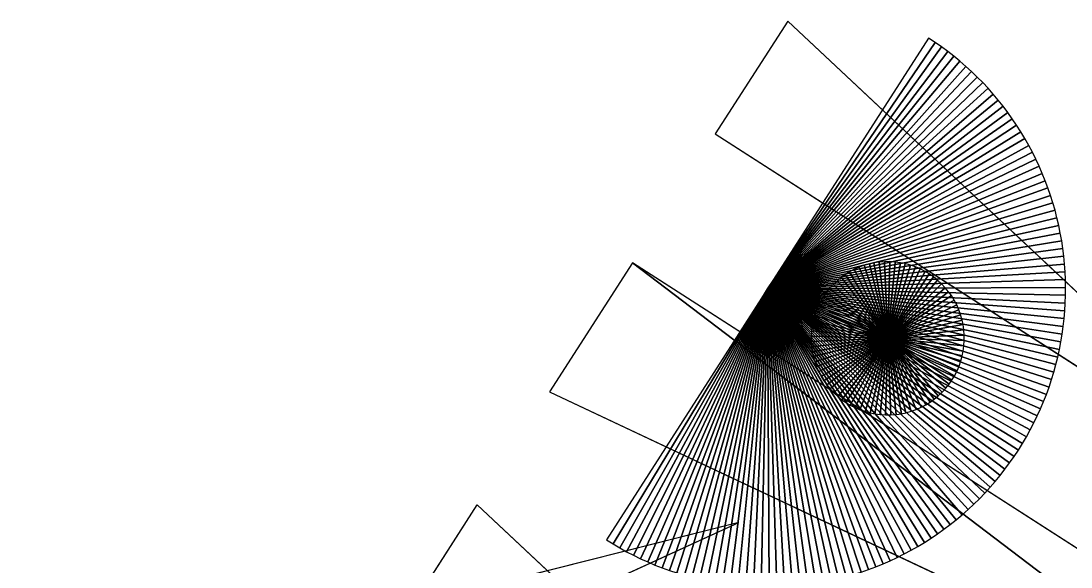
# Model space of a CAD drawing. Header units: metres. Extents: x -473 to 449, y -501 to 490.
# Drawn here: x -473.4 to 19.8, y 233.5 to 489.9 of the extents above; entities that cross this region are included whole.
import ezdxf

# ---------------------------------------------------------------- set-up
doc = ezdxf.new("R2010")
doc.units = ezdxf.units.M

msp = doc.modelspace()

# ---------------------------------------------------------------- linework, layer by layer
for p, q in [((-113.28343, 489.8651, -538.42285), (-147.32248, 436.85245, -538.42285)), ((140.46057, 252.06906, -538.42285), (-113.28343, 489.8651, -538.42285)), ((-44.068527, 479.82916, -538.42285), (-47.12642, 481.84967, -538.42285)), ((-41.064606, 477.72937, -538.42285), (-44.068527, 479.82916, -538.42285)), ((-38.116684, 475.5517, -538.42285), (-41.064606, 477.72937, -538.42285)), ((-35.226715, 473.29752, -538.42285), (-38.116684, 475.5517, -538.42285)), ((-32.396774, 470.9685, -538.42285), (-35.226715, 473.29752, -538.42285)), ((-29.628815, 468.56616, -538.42285), (-32.396774, 470.9685, -538.42285)), ((-26.924606, 466.0923, -538.42285), (-29.628815, 468.56616, -538.42285)), ((-24.286148, 463.5484, -538.42285), (-26.924606, 466.0923, -538.42285)), ((-21.715195, 460.9363, -538.42285), (-24.286148, 463.5484, -538.42285)), ((-19.213425, 458.2578, -538.42285), (-21.715195, 460.9363, -538.42285)), ((-16.7827, 455.51477, -538.42285), (-19.213425, 458.2578, -538.42285)), ((-14.424591, 452.70905, -538.42285), (-16.7827, 455.51477, -538.42285)), ((-12.140701, 449.8425, -538.42285), (-14.424591, 452.70905, -538.42285)), ((-9.932663, 446.91724, -538.42285), (-12.140701, 449.8425, -538.42285)), ((-7.801956, 443.93515, -538.42285), (-9.932663, 446.91724, -538.42285)), ((-5.750076, 440.8983, -538.42285), (-7.801956, 443.93515, -538.42285)), ((-3.77832, 437.80875, -538.42285), (-5.750076, 440.8983, -538.42285)), ((-147.32248, 436.85245, -538.42285), (140.46057, 252.06906, -538.42285)), ((-1.888168, 434.66867, -538.42285), (-3.77832, 437.80875, -538.42285)), ((-0.080826, 431.4802, -538.42285), (-1.888168, 434.66867, -538.42285)), ((1.642395, 428.24545, -538.42285), (-0.080826, 431.4802, -538.42285)), ((3.28038, 424.9668, -538.42285), (1.642395, 428.24545, -538.42285)), ((4.83194, 421.6463, -538.42285), (3.28038, 424.9668, -538.42285)), ((6.296112, 418.28638, -538.42285), (4.83194, 421.6463, -538.42285)), ((7.671783, 414.88928, -538.42285), (6.296112, 418.28638, -538.42285)), ((8.958038, 411.45734, -538.42285), (7.671783, 414.88928, -538.42285)), ((10.154068, 407.99286, -538.42285), (8.958038, 411.45734, -538.42285)), ((11.258972, 404.4983, -538.42285), (10.154068, 407.99286, -538.42285)), ((12.272003, 400.976, -538.42285), (11.258972, 404.4983, -538.42285)), ((13.192505, 397.4284, -538.42285), (12.272003, 400.976, -538.42285)), ((14.019836, 393.85788, -538.42285), (13.192505, 397.4284, -538.42285)), ((14.753372, 390.26697, -538.42285), (14.019836, 393.85788, -538.42285)), ((15.392731, 386.65808, -538.42285), (14.753372, 390.26697, -538.42285)), ((15.937347, 383.03366, -538.42285), (15.392731, 386.65808, -538.42285)), ((16.386932, 379.39624, -538.42285), (15.937347, 383.03366, -538.42285)), ((-186.22424, 376.26654, -538.42285), (-225.126, 315.68063, -538.42285)), ((101.558815, 191.48315, -538.42285), (-186.22424, 376.26654, -538.42285)), ((-77.33966, 375.1592, -538.42285), (-79.70395, 374.30823, -538.42285)), ((-74.92178, 375.8432, -538.42285), (-77.33966, 375.1592, -538.42285)), ((-72.77142, 376.3021, -538.42285), (-74.92178, 375.8432, -538.42285)), ((-70.28493, 376.66464, -538.42285), (-72.77142, 376.3021, -538.42285)), ((-67.77925, 376.85284, -538.42285), (-70.28493, 376.66464, -538.42285)), ((-65.266525, 376.86584, -538.42285), (-67.77925, 376.85284, -538.42285)), ((-62.759018, 376.7035, -538.42285), (-65.266525, 376.86584, -538.42285)), ((-60.26892, 376.36664, -538.42285), (-62.759018, 376.7035, -538.42285)), ((-58.113937, 375.93, -538.42285), (-60.26892, 376.36664, -538.42285)), ((-55.689117, 375.271, -538.42285), (-58.113937, 375.93, -538.42285)), ((-53.316208, 374.44446, -538.42285), (-55.689117, 375.271, -538.42285)), ((16.74112, 375.74835, -538.42285), (16.386932, 379.39624, -538.42285)), ((16.999695, 372.09235, -538.42285), (16.74112, 375.74835, -538.42285)), ((-86.36159, 370.7987, -538.42285), (-88.15062, 369.5204, -538.42285)), ((-84.22594, 372.12262, -538.42285), (-86.36159, 370.7987, -538.42285)), ((-82.0031, 373.29437, -538.42285), (-84.22594, 372.12262, -538.42285)), ((-79.70395, 374.30823, -538.42285), (-82.0031, 373.29437, -538.42285)), ((-51.006714, 373.4544, -538.42285), (-53.316208, 374.44446, -538.42285)), ((-48.771896, 372.30566, -538.42285), (-51.006714, 373.4544, -538.42285)), ((-46.886276, 371.1747, -538.42285), (-48.771896, 372.30566, -538.42285)), ((-44.82054, 369.74408, -538.42285), (-46.886276, 371.1747, -538.42285)), ((17.162506, 368.4309, -538.42285), (16.999695, 372.09235, -538.42285)), ((-91.92407, 366.20587, -538.42285), (-93.62828, 364.3593, -538.42285)), ((-90.095215, 367.92902, -538.42285), (-91.92407, 366.20587, -538.42285)), ((-88.15062, 369.5204, -538.42285), (-90.095215, 367.92902, -538.42285)), ((-42.85962, 368.17288, -538.42285), (-44.82054, 369.74408, -538.42285)), ((-41.01306, 366.4687, -538.42285), (-42.85962, 368.17288, -538.42285)), ((-39.289917, 364.63983, -538.42285), (-41.01306, 366.4687, -538.42285)), ((17.2294, 364.76645, -538.42285), (17.162506, 368.4309, -538.42285)), ((-96.45921, 360.59625, -538.42285), (-97.76106, 358.44702, -538.42285)), ((-95.19948, 362.39838, -538.42285), (-96.45921, 360.59625, -538.42285)), ((-93.62828, 364.3593, -538.42285), (-95.19948, 362.39838, -538.42285)), ((-37.698517, 362.69522, -538.42285), (-39.289917, 364.63983, -538.42285)), ((-36.420258, 360.9062, -538.42285), (-37.698517, 362.69522, -538.42285)), ((-35.096283, 358.77054, -538.42285), (-36.420258, 360.9062, -538.42285)), ((17.075363, 357.4385, -538.42285), (17.200333, 361.10144, -538.42285)), ((17.200333, 361.10144, -538.42285), (17.2294, 364.76645, -538.42285)), ((-98.909805, 356.21222, -538.42285), (-99.89984, 353.9027, -538.42285)), ((-97.76106, 358.44702, -538.42285), (-98.909805, 356.21222, -538.42285)), ((-33.92453, 356.54767, -538.42285), (-35.096283, 358.77054, -538.42285)), ((-32.910675, 354.24854, -538.42285), (-33.92453, 356.54767, -538.42285)), ((16.854523, 353.78012, -538.42285), (17.075363, 357.4385, -538.42285)), ((-100.72641, 351.5298, -538.42285), (-101.38539, 349.10498, -538.42285)), ((-99.89984, 353.9027, -538.42285), (-100.72641, 351.5298, -538.42285)), ((-32.059692, 351.88425, -538.42285), (-32.910675, 354.24854, -538.42285)), ((-31.375687, 349.4664, -538.42285), (-32.059692, 351.88425, -538.42285)), ((16.537994, 350.12863, -538.42285), (16.854523, 353.78012, -538.42285)), ((-101.82204, 346.95, -538.42285), (-102.15889, 344.4599, -538.42285)), ((-101.38539, 349.10498, -538.42285), (-101.82204, 346.95, -538.42285)), ((-30.91681, 347.31604, -538.42285), (-31.375687, 349.4664, -538.42285)), ((-30.554276, 344.82953, -538.42285), (-30.91681, 347.31604, -538.42285)), ((15.618851, 342.85703, -538.42285), (16.126007, 346.48682, -538.42285)), ((16.126007, 346.48682, -538.42285), (16.537994, 350.12863, -538.42285)), ((-102.15889, 344.4599, -538.42285), (-102.32124, 341.9524, -538.42285)), ((-102.32124, 341.9524, -538.42285), (-102.308266, 339.43964, -538.42285)), ((-30.366058, 342.32385, -538.42285), (-30.554276, 344.82953, -538.42285)), ((-30.353088, 339.8111, -538.42285), (-30.366058, 342.32385, -538.42285)), ((15.01683, 339.24173, -538.42285), (15.618851, 342.85703, -538.42285)), ((-102.308266, 339.43964, -538.42285), (-102.12005, 336.93396, -538.42285)), ((-102.12005, 336.93396, -538.42285), (-101.75749, 334.4475, -538.42285)), ((-30.852295, 334.81354, -538.42285), (-30.515427, 337.30362, -538.42285)), ((-30.515427, 337.30362, -538.42285), (-30.353088, 339.8111, -538.42285)), ((13.529938, 332.06458, -538.42285), (14.320343, 335.6434, -538.42285)), ((14.320343, 335.6434, -538.42285), (15.01683, 339.24173, -538.42285)), ((-101.75749, 334.4475, -538.42285), (-101.29863, 332.29712, -538.42285)), ((-101.29863, 332.29712, -538.42285), (-100.61462, 329.8792, -538.42285)), ((-31.947922, 330.2337, -538.42285), (-31.288925, 332.65857, -538.42285)), ((-31.288925, 332.65857, -538.42285), (-30.852295, 334.81354, -538.42285)), ((12.646118, 328.50763, -538.42285), (13.529938, 332.06458, -538.42285)), ((-100.61462, 329.8792, -538.42285), (-99.76363, 327.51495, -538.42285)), ((-99.76363, 327.51495, -538.42285), (-98.74978, 325.21582, -538.42285)), ((-34.91324, 323.3165, -538.42285), (-33.764526, 325.5513, -538.42285)), ((-33.764526, 325.5513, -538.42285), (-32.77446, 327.8608, -538.42285)), ((-32.77446, 327.8608, -538.42285), (-31.947922, 330.2337, -538.42285)), ((11.669495, 324.97504, -538.42285), (12.646118, 328.50763, -538.42285)), ((-98.74978, 325.21582, -538.42285), (-97.57803, 322.99298, -538.42285)), ((-97.57803, 322.99298, -538.42285), (-96.254074, 320.85733, -538.42285)), ((-96.254074, 320.85733, -538.42285), (-94.97581, 319.0683, -538.42285)), ((-37.474823, 319.3651, -538.42285), (-36.215088, 321.16727, -538.42285)), ((-36.215088, 321.16727, -538.42285), (-34.91324, 323.3165, -538.42285)), ((9.440567, 317.99268, -538.42285), (10.600723, 321.46924, -538.42285)), ((10.600723, 321.46924, -538.42285), (11.669495, 324.97504, -538.42285)), ((-225.126, 315.68063, -538.42285), (86.97065, 168.76346, -538.42285)), ((-94.97581, 319.0683, -538.42285), (-93.38442, 317.1237, -538.42285)), ((-93.38442, 317.1237, -538.42285), (-91.66125, 315.29486, -538.42285)), ((-40.75026, 315.55765, -538.42285), (-39.04605, 317.4042, -538.42285)), ((-39.04605, 317.4042, -538.42285), (-37.474823, 319.3651, -538.42285)), ((8.189758, 314.54755, -538.42285), (9.440567, 317.99268, -538.42285)), ((-91.66125, 315.29486, -538.42285), (-89.81473, 313.59064, -538.42285)), ((-89.81473, 313.59064, -538.42285), (-87.85379, 312.0194, -538.42285)), ((-87.85379, 312.0194, -538.42285), (-86.05166, 310.7597, -538.42285)), ((-86.05166, 310.7597, -538.42285), (-83.90242, 309.45782, -538.42285)), ((-48.448402, 309.64087, -538.42285), (-46.31273, 310.96484, -538.42285)), ((-46.31273, 310.96484, -538.42285), (-44.523697, 312.2431, -538.42285)), ((-44.523697, 312.2431, -538.42285), (-42.579086, 313.8345, -538.42285)), ((-42.579086, 313.8345, -538.42285), (-40.75026, 315.55765, -538.42285)), ((5.419891, 307.7616, -538.42285), (6.849228, 311.13644, -538.42285)), ((6.849228, 311.13644, -538.42285), (8.189758, 314.54755, -538.42285)), ((-83.90242, 309.45782, -538.42285), (-81.66762, 308.3091, -538.42285)), ((-81.66762, 308.3091, -538.42285), (-79.358116, 307.31906, -538.42285)), ((-79.358116, 307.31906, -538.42285), (-76.98518, 306.49252, -538.42285)), ((-76.98518, 306.49252, -538.42285), (-74.56037, 305.83353, -538.42285)), ((-74.56037, 305.83353, -538.42285), (-72.4054, 305.39688, -538.42285)), ((-59.902893, 305.46143, -538.42285), (-57.752525, 305.9203, -538.42285)), ((-57.752525, 305.9203, -538.42285), (-55.334633, 306.6043, -538.42285)), ((-55.334633, 306.6043, -538.42285), (-52.970375, 307.4553, -538.42285)), ((-52.970375, 307.4553, -538.42285), (-50.67124, 308.46912, -538.42285)), ((-50.67124, 308.46912, -538.42285), (-48.448402, 309.64087, -538.42285)), ((3.902618, 304.42526, -538.42285), (5.419891, 307.7616, -538.42285)), ((-72.4054, 305.39688, -538.42285), (-69.915306, 305.06003, -538.42285)), ((-69.915306, 305.06003, -538.42285), (-67.40781, 304.89767, -538.42285)), ((-67.40781, 304.89767, -538.42285), (-64.89507, 304.91068, -538.42285)), ((-64.89507, 304.91068, -538.42285), (-62.38935, 305.09888, -538.42285)), ((-62.38935, 305.09888, -538.42285), (-59.902893, 305.46143, -538.42285)), ((0.608856, 297.87753, -538.42285), (2.298599, 301.12982, -538.42285)), ((2.298599, 301.12982, -538.42285), (3.902618, 304.42526, -538.42285)), ((-1.16542, 294.67056, -538.42285), (0.608856, 297.87753, -538.42285)), ((-4.962799, 288.4014, -538.42285), (-3.023102, 291.51108, -538.42285)), ((-3.023102, 291.51108, -538.42285), (-1.16542, 294.67056, -538.42285)), ((-6.983246, 285.34354, -538.42285), (-4.962799, 288.4014, -538.42285)), ((-11.260803, 279.3916, -538.42285), (-9.083077, 282.33954, -538.42285)), ((-9.083077, 282.33954, -538.42285), (-6.983246, 285.34354, -538.42285)), ((-15.843979, 273.67175, -538.42285), (-13.514938, 276.5017, -538.42285)), ((-13.514938, 276.5017, -538.42285), (-11.260803, 279.3916, -538.42285)), ((-18.246262, 270.90375, -538.42285), (-15.843979, 273.67175, -538.42285)), ((-23.264091, 265.5611, -538.42285), (-20.720192, 268.19962, -538.42285)), ((-20.720192, 268.19962, -538.42285), (-18.246262, 270.90375, -538.42285)), ((-293.2041, 209.6553, -538.42285), (-259.16504, 262.66797, -538.42285)), ((-259.16504, 262.66797, -538.42285), (-5.421036, 24.871918, -538.42285)), ((-28.554596, 260.48843, -538.42285), (-25.876144, 262.99014, -538.42285)), ((-25.876144, 262.99014, -538.42285), (-23.264091, 265.5611, -538.42285)), ((-34.103424, 255.69955, -538.42285), (-31.297684, 258.05765, -538.42285)), ((-31.297684, 258.05765, -538.42285), (-28.554596, 260.48843, -538.42285)), ((-136.21764, 254.38701, -537.42285), (-473.4146, 169.35052, -537.42285)), ((-447.19736, 112.06479, -537.42285), (-136.21764, 254.38701, -537.42285)), ((-39.895187, 251.20764, -538.42285), (-36.96991, 253.41571, -538.42285)), ((-36.96991, 253.41571, -538.42285), (-34.103424, 255.69955, -538.42285)), ((-49.003685, 245.05331, -538.42285), (-45.91416, 247.02502, -538.42285)), ((-45.91416, 247.02502, -538.42285), (-42.877327, 249.07693, -538.42285)), ((-42.877327, 249.07693, -538.42285), (-39.895187, 251.20764, -538.42285)), ((-198.41106, 246.23778, -538.42285), (-195.30135, 244.29807, -538.42285)), ((-195.30135, 244.29807, -538.42285), (-192.1419, 242.4404, -538.42285)), ((-192.1419, 242.4404, -538.42285), (-188.93497, 240.6661, -538.42285)), ((-55.332275, 241.3558, -538.42285), (-52.14379, 243.16313, -538.42285)), ((-52.14379, 243.16313, -538.42285), (-49.003685, 245.05331, -538.42285)), ((-188.93497, 240.6661, -538.42285), (-185.68262, 238.97636, -538.42285)), ((-185.68262, 238.97636, -538.42285), (-182.38715, 237.37231, -538.42285)), ((-182.38715, 237.37231, -538.42285), (-179.05087, 235.8551, -538.42285)), ((-65.16614, 236.443, -538.42285), (-61.845703, 237.9946, -538.42285)), ((-61.845703, 237.9946, -538.42285), (-58.566956, 239.6326, -538.42285)), ((-58.566956, 239.6326, -538.42285), (-55.332275, 241.3558, -538.42285)), ((-179.05087, 235.8551, -538.42285), (-175.676, 234.42574, -538.42285)), ((-175.676, 234.42574, -538.42285), (-172.26483, 233.08517, -538.42285)), ((-75.355156, 232.31693, -538.42285), (-71.92322, 233.6032, -538.42285)), ((-71.92322, 233.6032, -538.42285), (-68.52606, 234.97887, -538.42285)), ((-68.52606, 234.97887, -538.42285), (-65.16614, 236.443, -538.42285))]:
    msp.add_line(p, q)
for points in [[(140.46057, 252.06906, -538.42285), (-113.28343, 489.8651, -538.42285), (-147.32248, 436.85245, -538.42285), (-147.32237, 436.85254, -538.4227)], [(-122.76874, 364.0437, -538.42285), (-44.068527, 479.82916, -538.42285), (-47.12642, 481.84967, -538.42285), (-47.12632, 481.84976, -538.4227)], [(-122.76874, 364.0437, -538.42285), (-41.064606, 477.72937, -538.42285), (-44.068527, 479.82916, -538.42285), (-44.068428, 479.82925, -538.4227)], [(-122.76874, 364.0437, -538.42285), (-38.116684, 475.5517, -538.42285), (-41.064606, 477.72937, -538.42285), (-41.064507, 477.72946, -538.4227)], [(-122.76874, 364.0437, -538.42285), (-35.226715, 473.29752, -538.42285), (-38.116684, 475.5517, -538.42285), (-38.116585, 475.5518, -538.4227)], [(-122.76874, 364.0437, -538.42285), (-32.396774, 470.9685, -538.42285), (-35.226715, 473.29752, -538.42285), (-35.226616, 473.2976, -538.4227)], [(-122.76874, 364.0437, -538.42285), (-29.628815, 468.56616, -538.42285), (-32.396774, 470.9685, -538.42285), (-32.396675, 470.9686, -538.4227)], [(-122.76874, 364.0437, -538.42285), (-26.924606, 466.0923, -538.42285), (-29.628815, 468.56616, -538.42285), (-29.628716, 468.56625, -538.4227)], [(-122.76874, 364.0437, -538.42285), (-24.286148, 463.5484, -538.42285), (-26.924606, 466.0923, -538.42285), (-26.924507, 466.09238, -538.4227)], [(-122.76874, 364.0437, -538.42285), (-21.715195, 460.9363, -538.42285), (-24.286148, 463.5484, -538.42285), (-24.286049, 463.5485, -538.4227)], [(-122.76874, 364.0437, -538.42285), (-19.213425, 458.2578, -538.42285), (-21.715195, 460.9363, -538.42285), (-21.715096, 460.9364, -538.4227)], [(-122.76874, 364.0437, -538.42285), (-16.7827, 455.51477, -538.42285), (-19.213425, 458.2578, -538.42285), (-19.213326, 458.2579, -538.4227)], [(-122.76874, 364.0437, -538.42285), (-14.424591, 452.70905, -538.42285), (-16.7827, 455.51477, -538.42285), (-16.7826, 455.51486, -538.4227)], [(-122.76874, 364.0437, -538.42285), (-12.140701, 449.8425, -538.42285), (-14.424591, 452.70905, -538.42285), (-14.424491, 452.70914, -538.4227)], [(-122.76874, 364.0437, -538.42285), (-9.932663, 446.91724, -538.42285), (-12.140701, 449.8425, -538.42285), (-12.140601, 449.8426, -538.4227)], [(-122.76874, 364.0437, -538.42285), (-7.801956, 443.93515, -538.42285), (-9.932663, 446.91724, -538.42285), (-9.932563, 446.91733, -538.4227)], [(-122.76874, 364.0437, -538.42285), (-5.750076, 440.8983, -538.42285), (-7.801956, 443.93515, -538.42285), (-7.801856, 443.93524, -538.4227)], [(-122.76874, 364.0437, -538.42285), (-3.77832, 437.80875, -538.42285), (-5.750076, 440.8983, -538.42285), (-5.749976, 440.89838, -538.4227)], [(-122.76874, 364.0437, -538.42285), (-1.888168, 434.66867, -538.42285), (-3.77832, 437.80875, -538.42285), (-3.77822, 437.80884, -538.4227)], [(-122.76874, 364.0437, -538.42285), (-0.080826, 431.4802, -538.42285), (-1.888168, 434.66867, -538.42285), (-1.888068, 434.66876, -538.4227)], [(-122.76874, 364.0437, -538.42285), (1.642395, 428.24545, -538.42285), (-0.080826, 431.4802, -538.42285), (-0.080726, 431.4803, -538.4227)], [(-122.76874, 364.0437, -538.42285), (3.28038, 424.9668, -538.42285), (1.642395, 428.24545, -538.42285), (1.642495, 428.24554, -538.4227)], [(-122.76874, 364.0437, -538.42285), (4.83194, 421.6463, -538.42285), (3.28038, 424.9668, -538.42285), (3.28048, 424.9669, -538.4227)], [(-122.76874, 364.0437, -538.42285), (6.296112, 418.28638, -538.42285), (4.83194, 421.6463, -538.42285), (4.83204, 421.6464, -538.4227)], [(-122.76874, 364.0437, -538.42285), (7.671783, 414.88928, -538.42285), (6.296112, 418.28638, -538.42285), (6.296212, 418.28647, -538.4227)], [(-122.76874, 364.0437, -538.42285), (8.958038, 411.45734, -538.42285), (7.671783, 414.88928, -538.42285), (7.671884, 414.88937, -538.4227)], [(-122.76874, 364.0437, -538.42285), (10.154068, 407.99286, -538.42285), (8.958038, 411.45734, -538.42285), (8.958138, 411.45743, -538.4227)], [(-122.76874, 364.0437, -538.42285), (11.258972, 404.4983, -538.42285), (10.154068, 407.99286, -538.42285), (10.154168, 407.99295, -538.4227)], [(-122.76874, 364.0437, -538.42285), (12.272003, 400.976, -538.42285), (11.258972, 404.4983, -538.42285), (11.259072, 404.49838, -538.4227)], [(-122.76874, 364.0437, -538.42285), (13.192505, 397.4284, -538.42285), (12.272003, 400.976, -538.42285), (12.272103, 400.9761, -538.4227)], [(-122.76874, 364.0437, -538.42285), (14.019836, 393.85788, -538.42285), (13.192505, 397.4284, -538.42285), (13.192605, 397.4285, -538.4227)], [(-122.76874, 364.0437, -538.42285), (14.753372, 390.26697, -538.42285), (14.019836, 393.85788, -538.42285), (14.019937, 393.85797, -538.4227)], [(-122.76874, 364.0437, -538.42285), (15.392731, 386.65808, -538.42285), (14.753372, 390.26697, -538.42285), (14.753472, 390.26706, -538.4227)], [(-122.76874, 364.0437, -538.42285), (15.937347, 383.03366, -538.42285), (15.392731, 386.65808, -538.42285), (15.392831, 386.65817, -538.4227)], [(-122.76874, 364.0437, -538.42285), (16.386932, 379.39624, -538.42285), (15.937347, 383.03366, -538.42285), (15.937448, 383.03375, -538.4227)], [(-186.22424, 376.26654, -538.42285), (-225.126, 315.68063, -538.42285), (86.97065, 168.76346, -538.42285), (86.97075, 168.76357, -538.4227)], [(86.97065, 168.76346, -538.42285), (101.558815, 191.48315, -538.42285), (-186.22424, 376.26654, -538.42285), (-186.22414, 376.26663, -538.4227)], [(-122.76874, 364.0437, -538.42285), (16.74112, 375.74835, -538.42285), (16.386932, 379.39624, -538.42285), (16.387032, 379.39633, -538.4227)], [(-122.76874, 364.0437, -538.42285), (16.999695, 372.09235, -538.42285), (16.74112, 375.74835, -538.42285), (16.741219, 375.74844, -538.4227)], [(-66.33716, 340.88177, -538.42285), (-77.33966, 375.1592, -538.42285), (-79.70395, 374.30823, -538.42285), (-79.70385, 374.30832, -538.4227)], [(-66.33716, 340.88177, -538.42285), (-74.92178, 375.8432, -538.42285), (-77.33966, 375.1592, -538.42285), (-77.33956, 375.1593, -538.4227)], [(-66.33716, 340.88177, -538.42285), (-72.77142, 376.3021, -538.42285), (-74.92178, 375.8432, -538.42285), (-74.921684, 375.8433, -538.4227)], [(-66.33716, 340.88177, -538.42285), (-70.28493, 376.66464, -538.42285), (-72.77142, 376.3021, -538.42285), (-72.771324, 376.3022, -538.4227)], [(-66.33716, 340.88177, -538.42285), (-67.77925, 376.85284, -538.42285), (-70.28493, 376.66464, -538.42285), (-70.28483, 376.66473, -538.4227)], [(-66.33716, 340.88177, -538.42285), (-65.266525, 376.86584, -538.42285), (-67.77925, 376.85284, -538.42285), (-67.77915, 376.85294, -538.4227)], [(-66.33716, 340.88177, -538.42285), (-62.759018, 376.7035, -538.42285), (-65.266525, 376.86584, -538.42285), (-65.266426, 376.86594, -538.4227)], [(-66.33716, 340.88177, -538.42285), (-60.26892, 376.36664, -538.42285), (-62.759018, 376.7035, -538.42285), (-62.75892, 376.70358, -538.4227)], [(-66.33716, 340.88177, -538.42285), (-58.113937, 375.93, -538.42285), (-60.26892, 376.36664, -538.42285), (-60.26882, 376.36673, -538.4227)], [(-66.33716, 340.88177, -538.42285), (-55.689117, 375.271, -538.42285), (-58.113937, 375.93, -538.42285), (-58.11384, 375.93008, -538.4227)], [(-66.33716, 340.88177, -538.42285), (-53.316208, 374.44446, -538.42285), (-55.689117, 375.271, -538.42285), (-55.68902, 375.2711, -538.4227)], [(-122.76874, 364.0437, -538.42285), (17.162506, 368.4309, -538.42285), (16.999695, 372.09235, -538.42285), (16.999794, 372.09244, -538.4227)], [(-66.33716, 340.88177, -538.42285), (-86.36159, 370.7987, -538.42285), (-88.15062, 369.5204, -538.42285), (-88.15052, 369.52048, -538.4227)], [(-66.33716, 340.88177, -538.42285), (-84.22594, 372.12262, -538.42285), (-86.36159, 370.7987, -538.42285), (-86.36149, 370.7988, -538.4227)], [(-66.33716, 340.88177, -538.42285), (-82.0031, 373.29437, -538.42285), (-84.22594, 372.12262, -538.42285), (-84.22584, 372.1227, -538.4227)], [(-66.33716, 340.88177, -538.42285), (-79.70395, 374.30823, -538.42285), (-82.0031, 373.29437, -538.42285), (-82.003, 373.29446, -538.4227)], [(-66.33716, 340.88177, -538.42285), (-51.006714, 373.4544, -538.42285), (-53.316208, 374.44446, -538.42285), (-53.31611, 374.44455, -538.4227)], [(-66.33716, 340.88177, -538.42285), (-48.771896, 372.30566, -538.42285), (-51.006714, 373.4544, -538.42285), (-51.006615, 373.4545, -538.4227)], [(-66.33716, 340.88177, -538.42285), (-46.886276, 371.1747, -538.42285), (-48.771896, 372.30566, -538.42285), (-48.771797, 372.30576, -538.4227)], [(-66.33716, 340.88177, -538.42285), (-44.82054, 369.74408, -538.42285), (-46.886276, 371.1747, -538.42285), (-46.886177, 371.1748, -538.4227)], [(-122.76874, 364.0437, -538.42285), (17.2294, 364.76645, -538.42285), (17.162506, 368.4309, -538.42285), (17.162605, 368.431, -538.4227)], [(-66.33716, 340.88177, -538.42285), (-91.92407, 366.20587, -538.42285), (-93.62828, 364.3593, -538.42285), (-93.62818, 364.3594, -538.4227)], [(-66.33716, 340.88177, -538.42285), (-90.095215, 367.92902, -538.42285), (-91.92407, 366.20587, -538.42285), (-91.92397, 366.20596, -538.4227)], [(-66.33716, 340.88177, -538.42285), (-88.15062, 369.5204, -538.42285), (-90.095215, 367.92902, -538.42285), (-90.095116, 367.9291, -538.4227)], [(-66.33716, 340.88177, -538.42285), (-42.85962, 368.17288, -538.42285), (-44.82054, 369.74408, -538.42285), (-44.820442, 369.74417, -538.4227)], [(-66.33716, 340.88177, -538.42285), (-41.01306, 366.4687, -538.42285), (-42.85962, 368.17288, -538.42285), (-42.85952, 368.17297, -538.4227)], [(-66.33716, 340.88177, -538.42285), (-39.289917, 364.63983, -538.42285), (-41.01306, 366.4687, -538.42285), (-41.012962, 366.46878, -538.4227)], [(-122.76874, 364.0437, -538.42285), (-198.41106, 246.23778, -538.42285), (-195.30135, 244.29807, -538.42285), (-195.30124, 244.29817, -538.4227)], [(-122.76874, 364.0437, -538.42285), (-195.30135, 244.29807, -538.42285), (-192.1419, 242.4404, -538.42285), (-192.1418, 242.4405, -538.4227)], [(-122.76874, 364.0437, -538.42285), (-192.1419, 242.4404, -538.42285), (-188.93497, 240.6661, -538.42285), (-188.93486, 240.66621, -538.4227)], [(-122.76874, 364.0437, -538.42285), (-188.93497, 240.6661, -538.42285), (-185.68262, 238.97636, -538.42285), (-185.68251, 238.97647, -538.4227)], [(-122.76874, 364.0437, -538.42285), (-185.68262, 238.97636, -538.42285), (-182.38715, 237.37231, -538.42285), (-182.38704, 237.37242, -538.4227)], [(-122.76874, 364.0437, -538.42285), (-182.38715, 237.37231, -538.42285), (-179.05087, 235.8551, -538.42285), (-179.05077, 235.85521, -538.4227)], [(-122.76874, 364.0437, -538.42285), (-179.05087, 235.8551, -538.42285), (-175.676, 234.42574, -538.42285), (-175.67589, 234.42584, -538.4227)], [(-122.76874, 364.0437, -538.42285), (-175.676, 234.42574, -538.42285), (-172.26483, 233.08517, -538.42285), (-172.26472, 233.08528, -538.4227)], [(-122.76874, 364.0437, -538.42285), (-172.26483, 233.08517, -538.42285), (-168.81982, 231.83443, -538.42285), (-168.81972, 231.83453, -538.4227)], [(-122.76874, 364.0437, -538.42285), (-168.81982, 231.83443, -538.42285), (-165.34317, 230.67424, -538.42285), (-165.34306, 230.67435, -538.4227)], [(-122.76874, 364.0437, -538.42285), (-165.34317, 230.67424, -538.42285), (-161.8374, 229.60547, -538.42285), (-161.8373, 229.60558, -538.4227)], [(-122.76874, 364.0437, -538.42285), (-161.8374, 229.60547, -538.42285), (-158.30482, 228.62885, -538.42285), (-158.30472, 228.62895, -538.4227)], [(-122.76874, 364.0437, -538.42285), (-158.30482, 228.62885, -538.42285), (-154.7479, 227.74503, -538.42285), (-154.74779, 227.74513, -538.4227)], [(-122.76874, 364.0437, -538.42285), (-154.7479, 227.74503, -538.42285), (-151.16907, 226.95462, -538.42285), (-151.16896, 226.95473, -538.4227)], [(-122.76874, 364.0437, -538.42285), (-151.16907, 226.95462, -538.42285), (-147.57074, 226.25816, -538.42285), (-147.57063, 226.25827, -538.4227)], [(-122.76874, 364.0437, -538.42285), (-147.57074, 226.25816, -538.42285), (-143.95547, 225.65613, -538.42285), (-143.95537, 225.65623, -538.4227)], [(-122.76874, 364.0437, -538.42285), (-143.95547, 225.65613, -538.42285), (-140.32564, 225.14896, -538.42285), (-140.32553, 225.14906, -538.4227)], [(-122.76874, 364.0437, -538.42285), (-140.32564, 225.14896, -538.42285), (-136.68375, 224.73695, -538.42285), (-136.68364, 224.73706, -538.4227)], [(-122.76874, 364.0437, -538.42285), (-136.68375, 224.73695, -538.42285), (-133.03238, 224.42044, -538.42285), (-133.03227, 224.42055, -538.4227)], [(-122.76874, 364.0437, -538.42285), (-133.03238, 224.42044, -538.42285), (-129.37393, 224.19962, -538.42285), (-129.37383, 224.19972, -538.4227)], [(-122.76874, 364.0437, -538.42285), (-129.37393, 224.19962, -538.42285), (-125.71098, 224.07463, -538.42285), (-125.710884, 224.07474, -538.4227)], [(-122.76874, 364.0437, -538.42285), (-125.71098, 224.07463, -538.42285), (-122.04603, 224.0456, -538.42285), (-122.04593, 224.0457, -538.4227)], [(-122.76874, 364.0437, -538.42285), (17.200333, 361.10144, -538.42285), (17.2294, 364.76645, -538.42285), (17.2295, 364.76654, -538.4227)], [(-122.76874, 364.0437, -538.42285), (-122.04603, 224.0456, -538.42285), (-118.38154, 224.11249, -538.42285), (-118.38144, 224.1126, -538.4227)], [(-122.76874, 364.0437, -538.42285), (-118.38154, 224.11249, -538.42285), (-114.7201, 224.27527, -538.42285), (-114.72, 224.27538, -538.4227)], [(-122.76874, 364.0437, -538.42285), (-114.7201, 224.27527, -538.42285), (-111.064125, 224.53386, -538.42285), (-111.064026, 224.53397, -538.4227)], [(-122.76874, 364.0437, -538.42285), (-111.064125, 224.53386, -538.42285), (-107.416176, 224.88806, -538.42285), (-107.41608, 224.88817, -538.4227)], [(-122.76874, 364.0437, -538.42285), (-107.416176, 224.88806, -538.42285), (-103.77879, 225.33762, -538.42285), (-103.778694, 225.33772, -538.4227)], [(-122.76874, 364.0437, -538.42285), (-103.77879, 225.33762, -538.42285), (-100.154396, 225.88223, -538.42285), (-100.1543, 225.88234, -538.4227)], [(-122.76874, 364.0437, -538.42285), (-100.154396, 225.88223, -538.42285), (-96.54548, 226.52158, -538.42285), (-96.54538, 226.52168, -538.4227)], [(-122.76874, 364.0437, -538.42285), (-96.54548, 226.52158, -538.42285), (-92.95458, 227.25513, -538.42285), (-92.95448, 227.25523, -538.4227)], [(-122.76874, 364.0437, -538.42285), (-92.95458, 227.25513, -538.42285), (-89.38407, 228.08246, -538.42285), (-89.38397, 228.08257, -538.4227)], [(-122.76874, 364.0437, -538.42285), (-89.38407, 228.08246, -538.42285), (-85.83648, 229.00296, -538.42285), (-85.83638, 229.00307, -538.4227)], [(-122.76874, 364.0437, -538.42285), (-85.83648, 229.00296, -538.42285), (-82.31414, 230.01602, -538.42285), (-82.31404, 230.01613, -538.4227)], [(-122.76874, 364.0437, -538.42285), (-82.31414, 230.01602, -538.42285), (-78.81957, 231.12091, -538.42285), (-78.81947, 231.12102, -538.4227)], [(-122.76874, 364.0437, -538.42285), (-78.81957, 231.12091, -538.42285), (-75.355156, 232.31693, -538.42285), (-75.35506, 232.31703, -538.4227)], [(-122.76874, 364.0437, -538.42285), (-75.355156, 232.31693, -538.42285), (-71.92322, 233.6032, -538.42285), (-71.92312, 233.6033, -538.4227)], [(-122.76874, 364.0437, -538.42285), (-71.92322, 233.6032, -538.42285), (-68.52606, 234.97887, -538.42285), (-68.52596, 234.97897, -538.4227)], [(-122.76874, 364.0437, -538.42285), (-68.52606, 234.97887, -538.42285), (-65.16614, 236.443, -538.42285), (-65.16604, 236.4431, -538.4227)], [(-122.76874, 364.0437, -538.42285), (-65.16614, 236.443, -538.42285), (-61.845703, 237.9946, -538.42285), (-61.845604, 237.9947, -538.4227)], [(-122.76874, 364.0437, -538.42285), (-61.845703, 237.9946, -538.42285), (-58.566956, 239.6326, -538.42285), (-58.566856, 239.6327, -538.4227)], [(-122.76874, 364.0437, -538.42285), (-58.566956, 239.6326, -538.42285), (-55.332275, 241.3558, -538.42285), (-55.332176, 241.35591, -538.4227)], [(-122.76874, 364.0437, -538.42285), (-55.332275, 241.3558, -538.42285), (-52.14379, 243.16313, -538.42285), (-52.143692, 243.16324, -538.4227)], [(-122.76874, 364.0437, -538.42285), (-52.14379, 243.16313, -538.42285), (-49.003685, 245.05331, -538.42285), (-49.003586, 245.05342, -538.4227)], [(-122.76874, 364.0437, -538.42285), (-49.003685, 245.05331, -538.42285), (-45.91416, 247.02502, -538.42285), (-45.914062, 247.02513, -538.4227)], [(-122.76874, 364.0437, -538.42285), (-45.91416, 247.02502, -538.42285), (-42.877327, 249.07693, -538.42285), (-42.877228, 249.07704, -538.4227)], [(-122.76874, 364.0437, -538.42285), (-42.877327, 249.07693, -538.42285), (-39.895187, 251.20764, -538.42285), (-39.89509, 251.20775, -538.4227)], [(-122.76874, 364.0437, -538.42285), (-39.895187, 251.20764, -538.42285), (-36.96991, 253.41571, -538.42285), (-36.96981, 253.41582, -538.4227)], [(-122.76874, 364.0437, -538.42285), (-36.96991, 253.41571, -538.42285), (-34.103424, 255.69955, -538.42285), (-34.103325, 255.69966, -538.4227)], [(-122.76874, 364.0437, -538.42285), (-34.103424, 255.69955, -538.42285), (-31.297684, 258.05765, -538.42285), (-31.297585, 258.05774, -538.4227)], [(-122.76874, 364.0437, -538.42285), (-31.297684, 258.05765, -538.42285), (-28.554596, 260.48843, -538.42285), (-28.554497, 260.48853, -538.4227)], [(-122.76874, 364.0437, -538.42285), (-28.554596, 260.48843, -538.42285), (-25.876144, 262.99014, -538.42285), (-25.876045, 262.99023, -538.4227)], [(-122.76874, 364.0437, -538.42285), (-25.876144, 262.99014, -538.42285), (-23.264091, 265.5611, -538.42285), (-23.263992, 265.5612, -538.4227)], [(-122.76874, 364.0437, -538.42285), (-23.264091, 265.5611, -538.42285), (-20.720192, 268.19962, -538.42285), (-20.720093, 268.1997, -538.4227)], [(-122.76874, 364.0437, -538.42285), (-20.720192, 268.19962, -538.42285), (-18.246262, 270.90375, -538.42285), (-18.246162, 270.90384, -538.4227)], [(-122.76874, 364.0437, -538.42285), (-18.246262, 270.90375, -538.42285), (-15.843979, 273.67175, -538.42285), (-15.843879, 273.67184, -538.4227)], [(-122.76874, 364.0437, -538.42285), (-15.843979, 273.67175, -538.42285), (-13.514938, 276.5017, -538.42285), (-13.514838, 276.5018, -538.4227)], [(-122.76874, 364.0437, -538.42285), (-13.514938, 276.5017, -538.42285), (-11.260803, 279.3916, -538.42285), (-11.260703, 279.3917, -538.4227)], [(-122.76874, 364.0437, -538.42285), (-11.260803, 279.3916, -538.42285), (-9.083077, 282.33954, -538.42285), (-9.082976, 282.33963, -538.4227)], [(-122.76874, 364.0437, -538.42285), (-9.083077, 282.33954, -538.42285), (-6.983246, 285.34354, -538.42285), (-6.983146, 285.34363, -538.4227)], [(-122.76874, 364.0437, -538.42285), (-6.983246, 285.34354, -538.42285), (-4.962799, 288.4014, -538.42285), (-4.962699, 288.4015, -538.4227)], [(-122.76874, 364.0437, -538.42285), (-4.962799, 288.4014, -538.42285), (-3.023102, 291.51108, -538.42285), (-3.023002, 291.51117, -538.4227)], [(-122.76874, 364.0437, -538.42285), (-3.023102, 291.51108, -538.42285), (-1.16542, 294.67056, -538.42285), (-1.16532, 294.67065, -538.4227)], [(-122.76874, 364.0437, -538.42285), (-1.16542, 294.67056, -538.42285), (0.608856, 297.87753, -538.42285), (0.608956, 297.87762, -538.4227)], [(-122.76874, 364.0437, -538.42285), (0.608856, 297.87753, -538.42285), (2.298599, 301.12982, -538.42285), (2.298699, 301.1299, -538.4227)], [(-122.76874, 364.0437, -538.42285), (2.298599, 301.12982, -538.42285), (3.902618, 304.42526, -538.42285), (3.902718, 304.42535, -538.4227)], [(-122.76874, 364.0437, -538.42285), (3.902618, 304.42526, -538.42285), (5.419891, 307.7616, -538.42285), (5.419992, 307.7617, -538.4227)], [(-122.76874, 364.0437, -538.42285), (5.419891, 307.7616, -538.42285), (6.849228, 311.13644, -538.42285), (6.849328, 311.13654, -538.4227)], [(-122.76874, 364.0437, -538.42285), (6.849228, 311.13644, -538.42285), (8.189758, 314.54755, -538.42285), (8.189858, 314.54764, -538.4227)], [(-122.76874, 364.0437, -538.42285), (8.189758, 314.54755, -538.42285), (9.440567, 317.99268, -538.42285), (9.440667, 317.99277, -538.4227)], [(-122.76874, 364.0437, -538.42285), (9.440567, 317.99268, -538.42285), (10.600723, 321.46924, -538.42285), (10.600823, 321.46933, -538.4227)], [(-122.76874, 364.0437, -538.42285), (10.600723, 321.46924, -538.42285), (11.669495, 324.97504, -538.42285), (11.669595, 324.97513, -538.4227)], [(-122.76874, 364.0437, -538.42285), (11.669495, 324.97504, -538.42285), (12.646118, 328.50763, -538.42285), (12.646218, 328.50772, -538.4227)], [(-122.76874, 364.0437, -538.42285), (12.646118, 328.50763, -538.42285), (13.529938, 332.06458, -538.42285), (13.530038, 332.06467, -538.4227)], [(-122.76874, 364.0437, -538.42285), (13.529938, 332.06458, -538.42285), (14.320343, 335.6434, -538.42285), (14.320443, 335.6435, -538.4227)], [(-122.76874, 364.0437, -538.42285), (14.320343, 335.6434, -538.42285), (15.01683, 339.24173, -538.42285), (15.016931, 339.24182, -538.4227)], [(-122.76874, 364.0437, -538.42285), (15.01683, 339.24173, -538.42285), (15.618851, 342.85703, -538.42285), (15.618951, 342.85712, -538.4227)], [(-122.76874, 364.0437, -538.42285), (15.618851, 342.85703, -538.42285), (16.126007, 346.48682, -538.42285), (16.126106, 346.4869, -538.4227)], [(-122.76874, 364.0437, -538.42285), (16.126007, 346.48682, -538.42285), (16.537994, 350.12863, -538.42285), (16.538094, 350.12872, -538.4227)], [(-122.76874, 364.0437, -538.42285), (16.537994, 350.12863, -538.42285), (16.854523, 353.78012, -538.42285), (16.854622, 353.7802, -538.4227)], [(-122.76874, 364.0437, -538.42285), (16.854523, 353.78012, -538.42285), (17.075363, 357.4385, -538.42285), (17.075462, 357.4386, -538.4227)], [(-122.76874, 364.0437, -538.42285), (17.075363, 357.4385, -538.42285), (17.200333, 361.10144, -538.42285), (17.200432, 361.10153, -538.4227)], [(-66.33716, 340.88177, -538.42285), (-96.45921, 360.59625, -538.42285), (-97.76106, 358.44702, -538.42285), (-97.76096, 358.4471, -538.4227)], [(-66.33716, 340.88177, -538.42285), (-95.19948, 362.39838, -538.42285), (-96.45921, 360.59625, -538.42285), (-96.459114, 360.59634, -538.4227)], [(-66.33716, 340.88177, -538.42285), (-93.62828, 364.3593, -538.42285), (-95.19948, 362.39838, -538.42285), (-95.19938, 362.39847, -538.4227)], [(-66.33716, 340.88177, -538.42285), (-37.698517, 362.69522, -538.42285), (-39.289917, 364.63983, -538.42285), (-39.289818, 364.63992, -538.4227)], [(-66.33716, 340.88177, -538.42285), (-36.420258, 360.9062, -538.42285), (-37.698517, 362.69522, -538.42285), (-37.698418, 362.6953, -538.4227)], [(-66.33716, 340.88177, -538.42285), (-35.096283, 358.77054, -538.42285), (-36.420258, 360.9062, -538.42285), (-36.42016, 360.90628, -538.4227)], [(-66.33716, 340.88177, -538.42285), (-98.909805, 356.21222, -538.42285), (-99.89984, 353.9027, -538.42285), (-99.89974, 353.9028, -538.4227)], [(-66.33716, 340.88177, -538.42285), (-97.76106, 358.44702, -538.42285), (-98.909805, 356.21222, -538.42285), (-98.909706, 356.2123, -538.4227)], [(-66.33716, 340.88177, -538.42285), (-33.92453, 356.54767, -538.42285), (-35.096283, 358.77054, -538.42285), (-35.096184, 358.77063, -538.4227)], [(-66.33716, 340.88177, -538.42285), (-32.910675, 354.24854, -538.42285), (-33.92453, 356.54767, -538.42285), (-33.92443, 356.54776, -538.4227)], [(-66.33716, 340.88177, -538.42285), (-100.72641, 351.5298, -538.42285), (-101.38539, 349.10498, -538.42285), (-101.38529, 349.10507, -538.4227)], [(-66.33716, 340.88177, -538.42285), (-99.89984, 353.9027, -538.42285), (-100.72641, 351.5298, -538.42285), (-100.72631, 351.52988, -538.4227)], [(-66.33716, 340.88177, -538.42285), (-32.059692, 351.88425, -538.42285), (-32.910675, 354.24854, -538.42285), (-32.910576, 354.24863, -538.4227)], [(-66.33716, 340.88177, -538.42285), (-31.375687, 349.4664, -538.42285), (-32.059692, 351.88425, -538.42285), (-32.059593, 351.88434, -538.4227)], [(-66.33716, 340.88177, -538.42285), (-101.82204, 346.95, -538.42285), (-102.15889, 344.4599, -538.42285), (-102.15879, 344.46, -538.4227)], [(-66.33716, 340.88177, -538.42285), (-101.38539, 349.10498, -538.42285), (-101.82204, 346.95, -538.42285), (-101.82194, 346.9501, -538.4227)], [(-66.33716, 340.88177, -538.42285), (-30.91681, 347.31604, -538.42285), (-31.375687, 349.4664, -538.42285), (-31.375587, 349.4665, -538.4227)], [(-66.33716, 340.88177, -538.42285), (-30.554276, 344.82953, -538.42285), (-30.91681, 347.31604, -538.42285), (-30.91671, 347.31613, -538.4227)], [(-66.33716, 340.88177, -538.42285), (-102.15889, 344.4599, -538.42285), (-102.32124, 341.9524, -538.42285), (-102.321144, 341.95248, -538.4227)], [(-66.33716, 340.88177, -538.42285), (-102.32124, 341.9524, -538.42285), (-102.308266, 339.43964, -538.42285), (-102.30817, 339.43973, -538.4227)], [(-66.33716, 340.88177, -538.42285), (-102.308266, 339.43964, -538.42285), (-102.12005, 336.93396, -538.42285), (-102.11995, 336.93405, -538.4227)], [(-66.33716, 340.88177, -538.42285), (-102.12005, 336.93396, -538.42285), (-101.75749, 334.4475, -538.42285), (-101.75739, 334.4476, -538.4227)], [(-66.33716, 340.88177, -538.42285), (-101.75749, 334.4475, -538.42285), (-101.29863, 332.29712, -538.42285), (-101.29853, 332.2972, -538.4227)], [(-66.33716, 340.88177, -538.42285), (-101.29863, 332.29712, -538.42285), (-100.61462, 329.8792, -538.42285), (-100.61452, 329.8793, -538.4227)], [(-66.33716, 340.88177, -538.42285), (-100.61462, 329.8792, -538.42285), (-99.76363, 327.51495, -538.42285), (-99.763535, 327.51505, -538.4227)], [(-66.33716, 340.88177, -538.42285), (-99.76363, 327.51495, -538.42285), (-98.74978, 325.21582, -538.42285), (-98.74968, 325.2159, -538.4227)], [(-66.33716, 340.88177, -538.42285), (-98.74978, 325.21582, -538.42285), (-97.57803, 322.99298, -538.42285), (-97.577934, 322.99307, -538.4227)], [(-66.33716, 340.88177, -538.42285), (-97.57803, 322.99298, -538.42285), (-96.254074, 320.85733, -538.42285), (-96.253975, 320.85742, -538.4227)], [(-66.33716, 340.88177, -538.42285), (-96.254074, 320.85733, -538.42285), (-94.97581, 319.0683, -538.42285), (-94.97571, 319.0684, -538.4227)], [(-66.33716, 340.88177, -538.42285), (-94.97581, 319.0683, -538.42285), (-93.38442, 317.1237, -538.42285), (-93.38432, 317.12378, -538.4227)], [(-66.33716, 340.88177, -538.42285), (-93.38442, 317.1237, -538.42285), (-91.66125, 315.29486, -538.42285), (-91.66115, 315.29495, -538.4227)], [(-66.33716, 340.88177, -538.42285), (-91.66125, 315.29486, -538.42285), (-89.81473, 313.59064, -538.42285), (-89.81463, 313.59073, -538.4227)], [(-66.33716, 340.88177, -538.42285), (-89.81473, 313.59064, -538.42285), (-87.85379, 312.0194, -538.42285), (-87.85369, 312.0195, -538.4227)], [(-66.33716, 340.88177, -538.42285), (-87.85379, 312.0194, -538.42285), (-86.05166, 310.7597, -538.42285), (-86.05156, 310.7598, -538.4227)], [(-66.33716, 340.88177, -538.42285), (-86.05166, 310.7597, -538.42285), (-83.90242, 309.45782, -538.42285), (-83.90232, 309.45792, -538.4227)], [(-66.33716, 340.88177, -538.42285), (-83.90242, 309.45782, -538.42285), (-81.66762, 308.3091, -538.42285), (-81.66752, 308.3092, -538.4227)], [(-66.33716, 340.88177, -538.42285), (-81.66762, 308.3091, -538.42285), (-79.358116, 307.31906, -538.42285), (-79.35802, 307.31915, -538.4227)], [(-66.33716, 340.88177, -538.42285), (-79.358116, 307.31906, -538.42285), (-76.98518, 306.49252, -538.42285), (-76.985085, 306.4926, -538.4227)], [(-66.33716, 340.88177, -538.42285), (-76.98518, 306.49252, -538.42285), (-74.56037, 305.83353, -538.42285), (-74.56027, 305.83362, -538.4227)], [(-66.33716, 340.88177, -538.42285), (-74.56037, 305.83353, -538.42285), (-72.4054, 305.39688, -538.42285), (-72.405304, 305.39697, -538.4227)], [(-66.33716, 340.88177, -538.42285), (-72.4054, 305.39688, -538.42285), (-69.915306, 305.06003, -538.42285), (-69.91521, 305.06012, -538.4227)], [(-66.33716, 340.88177, -538.42285), (-69.915306, 305.06003, -538.42285), (-67.40781, 304.89767, -538.42285), (-67.40771, 304.89777, -538.4227)], [(-66.33716, 340.88177, -538.42285), (-67.40781, 304.89767, -538.42285), (-64.89507, 304.91068, -538.42285), (-64.89497, 304.91077, -538.4227)], [(-66.33716, 340.88177, -538.42285), (-30.366058, 342.32385, -538.42285), (-30.554276, 344.82953, -538.42285), (-30.554176, 344.82962, -538.4227)], [(-66.33716, 340.88177, -538.42285), (-30.353088, 339.8111, -538.42285), (-30.366058, 342.32385, -538.42285), (-30.36596, 342.32394, -538.4227)], [(-66.33716, 340.88177, -538.42285), (-64.89507, 304.91068, -538.42285), (-62.38935, 305.09888, -538.42285), (-62.38925, 305.09897, -538.4227)], [(-66.33716, 340.88177, -538.42285), (-62.38935, 305.09888, -538.42285), (-59.902893, 305.46143, -538.42285), (-59.902794, 305.46152, -538.4227)], [(-66.33716, 340.88177, -538.42285), (-59.902893, 305.46143, -538.42285), (-57.752525, 305.9203, -538.42285), (-57.752426, 305.92038, -538.4227)], [(-66.33716, 340.88177, -538.42285), (-57.752525, 305.9203, -538.42285), (-55.334633, 306.6043, -538.42285), (-55.334534, 306.6044, -538.4227)], [(-66.33716, 340.88177, -538.42285), (-55.334633, 306.6043, -538.42285), (-52.970375, 307.4553, -538.42285), (-52.970276, 307.45538, -538.4227)], [(-66.33716, 340.88177, -538.42285), (-52.970375, 307.4553, -538.42285), (-50.67124, 308.46912, -538.42285), (-50.671143, 308.4692, -538.4227)], [(-66.33716, 340.88177, -538.42285), (-50.67124, 308.46912, -538.42285), (-48.448402, 309.64087, -538.42285), (-48.448303, 309.64096, -538.4227)], [(-66.33716, 340.88177, -538.42285), (-48.448402, 309.64087, -538.42285), (-46.31273, 310.96484, -538.42285), (-46.31263, 310.96494, -538.4227)], [(-66.33716, 340.88177, -538.42285), (-46.31273, 310.96484, -538.42285), (-44.523697, 312.2431, -538.42285), (-44.523598, 312.2432, -538.4227)], [(-66.33716, 340.88177, -538.42285), (-44.523697, 312.2431, -538.42285), (-42.579086, 313.8345, -538.42285), (-42.578987, 313.8346, -538.4227)], [(-66.33716, 340.88177, -538.42285), (-42.579086, 313.8345, -538.42285), (-40.75026, 315.55765, -538.42285), (-40.75016, 315.55774, -538.4227)], [(-66.33716, 340.88177, -538.42285), (-40.75026, 315.55765, -538.42285), (-39.04605, 317.4042, -538.42285), (-39.04595, 317.4043, -538.4227)], [(-66.33716, 340.88177, -538.42285), (-39.04605, 317.4042, -538.42285), (-37.474823, 319.3651, -538.42285), (-37.474724, 319.3652, -538.4227)], [(-66.33716, 340.88177, -538.42285), (-37.474823, 319.3651, -538.42285), (-36.215088, 321.16727, -538.42285), (-36.21499, 321.16736, -538.4227)], [(-66.33716, 340.88177, -538.42285), (-36.215088, 321.16727, -538.42285), (-34.91324, 323.3165, -538.42285), (-34.91314, 323.3166, -538.4227)], [(-66.33716, 340.88177, -538.42285), (-34.91324, 323.3165, -538.42285), (-33.764526, 325.5513, -538.42285), (-33.764427, 325.5514, -538.4227)], [(-66.33716, 340.88177, -538.42285), (-33.764526, 325.5513, -538.42285), (-32.77446, 327.8608, -538.42285), (-32.77436, 327.8609, -538.4227)], [(-66.33716, 340.88177, -538.42285), (-32.77446, 327.8608, -538.42285), (-31.947922, 330.2337, -538.42285), (-31.947823, 330.2338, -538.4227)], [(-66.33716, 340.88177, -538.42285), (-31.947922, 330.2337, -538.42285), (-31.288925, 332.65857, -538.42285), (-31.288826, 332.65866, -538.4227)], [(-66.33716, 340.88177, -538.42285), (-31.288925, 332.65857, -538.42285), (-30.852295, 334.81354, -538.42285), (-30.852196, 334.81363, -538.4227)], [(-66.33716, 340.88177, -538.42285), (-30.852295, 334.81354, -538.42285), (-30.515427, 337.30362, -538.42285), (-30.515327, 337.3037, -538.4227)], [(-66.33716, 340.88177, -538.42285), (-30.515427, 337.30362, -538.42285), (-30.353088, 339.8111, -538.42285), (-30.35299, 339.8112, -538.4227)], [(-5.421036, 24.871918, -538.42285), (-293.2041, 209.6553, -538.42285), (-259.16504, 262.66797, -538.42285), (-259.16495, 262.66806, -538.4227)], [(-136.21764, 254.38701, -537.42285), (-473.4146, 169.35052, -537.42285), (-447.19736, 112.06479, -537.42285), (-447.19727, 112.06489, -537.4227)]]:
    msp.add_3dface(points)

doc.saveas('drawing.dxf')
